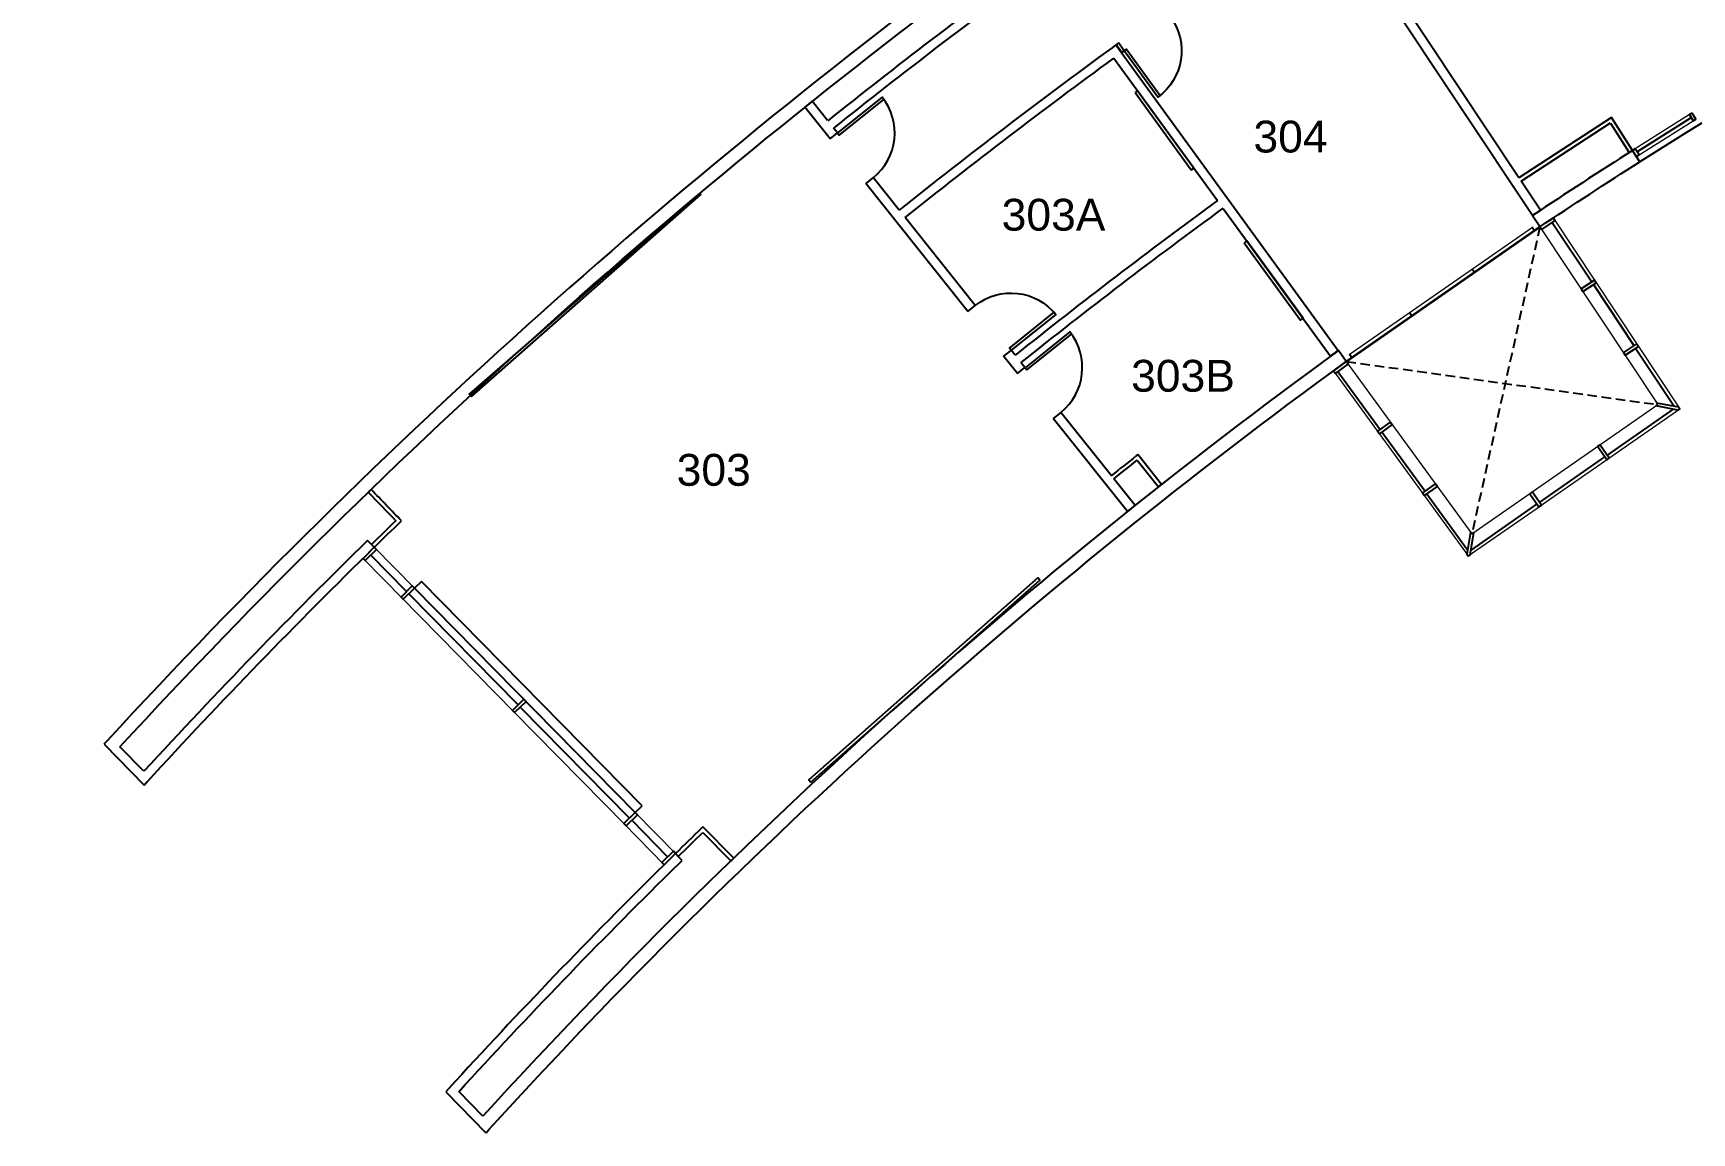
# Model space of a CAD drawing. Header units: inches. Extents: x 0 to 4788, y -1578 to 1209.
# Drawn here: x 237 to 1280, y -1578 to -887 of the extents above; entities that cross this region are included whole.
import ezdxf

# ---------------------------------------------------------------- set-up
doc = ezdxf.new("R2010")
doc.units = ezdxf.units.IN
doc.header["$LTSCALE"] = 48
doc.header["$MEASUREMENT"] = 0
doc.linetypes.add('HIDDEN2', pattern=[0.1875, 0.125, -0.0625])
for name, color, linetype, lineweight in [('A-Anno-Note', 231, 'Continuous', 25), ('A-ELEV-3', 3, 'Continuous', 25), ('A-FLOR', 4, 'Continuous', 35), ('A-FLOR-CASE', 3, 'Continuous', 25), ('A-FLOR-HRAL', 4, 'Continuous', 5), ('A-FLOR-STRS', 4, 'Continuous', 13)]:
    doc.layers.add(name, color=color, linetype=linetype, lineweight=lineweight)
for name, color, linetype in [('a-below', 1, 'Continuous'), ('A-DOOR', 4, 'Continuous'), ('A-GLAZ', 3, 'Continuous'), ('A-WALL', 5, 'Continuous'), ('A-WALL-JAMB', 6, 'Continuous')]:
    doc.layers.add(name, color=color, linetype=linetype)

# ---------------------------------------------------------------- blocks, each defined once
blk = doc.blocks.new('*U520')
at = {"linetype": 'ByBlock', "lineweight": -2}
for p, q in [((35.9, 3), (-0.2, 3)), ((8.7, -3), (30.2, -3))]:
    blk.add_line(p, q, dxfattribs=at)
at = {"lineweight": -2}
for p, q in [((35.9, 3), (-0.2, 3)), ((8.7, -3), (30.2, -3))]:
    blk.add_line(p, q, dxfattribs=at)
blk = doc.blocks.new('*U521')
at = {"linetype": 'ByBlock', "lineweight": -2}
for p, q in [((35.9, 3), (-0.2, 3)), ((6.2, -3), (27.7, -3))]:
    blk.add_line(p, q, dxfattribs=at)
at = {"lineweight": -2}
for p, q in [((35.9, 3), (-0.2, 3)), ((6.2, -3), (27.7, -3))]:
    blk.add_line(p, q, dxfattribs=at)
blk = doc.blocks.new('*U439')
at = {"linetype": 'ByBlock', "lineweight": -2}
for p, q in [((-6, 3), (231.5, 3)), ((231.5, -3), (231.5, 3)), ((0, -3), (110.7, -3)), ((116.7, -3), (231.5, -3))]:
    blk.add_line(p, q, dxfattribs=at)
at = {"lineweight": -2}
for p, q in [((-6, 3), (231.5, 3)), ((231.5, -3), (231.5, 3)), ((0, -3), (110.7, -3)), ((116.7, -3), (231.5, -3))]:
    blk.add_line(p, q, dxfattribs=at)
blk = doc.blocks.new('*U440')
at = {"linetype": 'ByBlock', "lineweight": -2, "extrusion": (0, 0, -1)}
blk.add_arc((0, 3720), 3720, 267.4917, 269.9538, dxfattribs=at)
at = {"lineweight": -2, "extrusion": (0, 0, -1)}
blk.add_arc((0, 3720), 3720, 267.4917, 269.9538, dxfattribs=at)
at = {"linetype": 'ByBlock', "lineweight": -2}
blk.add_arc((0, 3720), 3726, 270.0461, 272.5084, dxfattribs=at)
at = {"lineweight": -2}
blk.add_arc((0, 3720), 3726, 270.0461, 272.5084, dxfattribs=at)
blk = doc.blocks.new('*U464')
at = {"linetype": 'ByBlock', "lineweight": -2}
for p, q in [((22.8, -2.4), (22.8, 0.1)), ((-1.2, -2.5), (0, -2.5))]:
    blk.add_line(p, q, dxfattribs=at)
at = {"lineweight": -2}
for p, q in [((22.8, -2.4), (22.8, 0.1)), ((-1.2, -2.5), (0, -2.5))]:
    blk.add_line(p, q, dxfattribs=at)
at = {"linetype": 'ByBlock', "lineweight": -2, "extrusion": (0, 0, -1)}
blk.add_arc((0, 3588), 3588, 269.6367, 269.98, dxfattribs=at)
at = {"lineweight": -2, "extrusion": (0, 0, -1)}
blk.add_arc((0, 3588), 3588, 269.6367, 269.98, dxfattribs=at)
at = {"linetype": 'ByBlock', "lineweight": -2}
blk.add_arc((0, 3588), 3590.5, 270, 270.3633, dxfattribs=at)
at = {"lineweight": -2}
blk.add_arc((0, 3588), 3590.5, 270, 270.3633, dxfattribs=at)
blk = doc.blocks.new('*U465')
at = {"linetype": 'ByBlock', "lineweight": -2}
for p, q in [((0, 1.2), (0, -1.3)), ((25, 1.2), (0, 1.2)), ((0, -1.3), (27.5, -1.3))]:
    blk.add_line(p, q, dxfattribs=at)
at = {"lineweight": -2}
for p, q in [((0, 1.2), (0, -1.3)), ((25, 1.2), (0, 1.2)), ((0, -1.3), (27.5, -1.3))]:
    blk.add_line(p, q, dxfattribs=at)
blk = doc.blocks.new('*U466')
at = {"linetype": 'ByBlock', "lineweight": -2}
blk.add_line((-1.2, -2.5), (0, -2.5), dxfattribs=at)
at = {"lineweight": -2}
blk.add_line((-1.2, -2.5), (0, -2.5), dxfattribs=at)
at = {"linetype": 'ByBlock', "lineweight": -2, "extrusion": (0, 0, -1)}
blk.add_arc((0, 3564), 3564, 269.6776, 269.9799, dxfattribs=at)
at = {"lineweight": -2, "extrusion": (0, 0, -1)}
blk.add_arc((0, 3564), 3564, 269.6776, 269.9799, dxfattribs=at)
at = {"linetype": 'ByBlock', "lineweight": -2}
blk.add_arc((0, 3564), 3566.5, 270, 270.3224, dxfattribs=at)
at = {"lineweight": -2}
blk.add_arc((0, 3564), 3566.5, 270, 270.3224, dxfattribs=at)
blk = doc.blocks.new('*U467')
at = {"linetype": 'ByBlock', "lineweight": -2}
for p, q in [((0, 1.2), (0, -1.3)), ((21.4, 1.2), (0, 1.2)), ((0, -1.3), (23.9, -1.3))]:
    blk.add_line(p, q, dxfattribs=at)
at = {"lineweight": -2}
for p, q in [((0, 1.2), (0, -1.3)), ((21.4, 1.2), (0, 1.2)), ((0, -1.3), (23.9, -1.3))]:
    blk.add_line(p, q, dxfattribs=at)
blk = doc.blocks.new('*U468')
at = {"linetype": 'ByBlock', "lineweight": -2}
blk.add_line((0, 0), (0, -2.5), dxfattribs=at)
at = {"lineweight": -2}
blk.add_line((0, 0), (0, -2.5), dxfattribs=at)
at = {"linetype": 'ByBlock', "lineweight": -2, "extrusion": (0, 0, -1)}
blk.add_arc((0, 3870), 3870, 269.5929, 270, dxfattribs=at)
at = {"lineweight": -2, "extrusion": (0, 0, -1)}
blk.add_arc((0, 3870), 3870, 269.5929, 270, dxfattribs=at)
at = {"linetype": 'ByBlock', "lineweight": -2}
blk.add_arc((0, 3870), 3872.5, 270, 270.37, dxfattribs=at)
at = {"lineweight": -2}
blk.add_arc((0, 3870), 3872.5, 270, 270.37, dxfattribs=at)
blk = doc.blocks.new('*U50')
at = {"linetype": 'ByBlock', "lineweight": -2}
for p, q in [((0, 3), (0, -3)), ((0, 3), (261.5, 3)), ((261.5, -3), (261.5, 3)), ((297.5, 3), (297.5, -3)), ((303.5, 3), (297.5, 3)), ((327.5, 3), (309.5, 3)), ((0, -3), (22, -3)), ((24.5, -3), (261.5, -3)), ((297.5, -3), (327.5, -3))]:
    blk.add_line(p, q, dxfattribs=at)
at = {"lineweight": -2}
for p, q in [((0, 3), (0, -3)), ((0, 3), (261.5, 3)), ((261.5, -3), (261.5, 3)), ((297.5, 3), (297.5, -3)), ((303.5, 3), (297.5, 3)), ((327.5, 3), (309.5, 3)), ((0, -3), (22, -3)), ((24.5, -3), (261.5, -3)), ((297.5, -3), (327.5, -3))]:
    blk.add_line(p, q, dxfattribs=at)
blk = doc.blocks.new('*U51')
at = {"linetype": 'ByBlock', "lineweight": -2}
blk.add_line((200.3, -0.4), (203, -0.3), dxfattribs=at)
at = {"lineweight": -2}
blk.add_line((200.3, -0.4), (203, -0.3), dxfattribs=at)
at = {"linetype": 'ByBlock', "lineweight": -2, "extrusion": (0, 0, -1)}
blk.add_arc((0, 3588), 3588, 266.8527, 269.9202, dxfattribs=at)
at = {"lineweight": -2, "extrusion": (0, 0, -1)}
blk.add_arc((0, 3588), 3588, 266.8527, 269.9202, dxfattribs=at)
at = {"linetype": 'ByBlock', "lineweight": -2}
blk.add_arc((0, 3588), 3594, 270.0798, 273.1953, dxfattribs=at)
at = {"lineweight": -2}
blk.add_arc((0, 3588), 3594, 270.0798, 273.1953, dxfattribs=at)
blk = doc.blocks.new('*U76')
at = {"linetype": 'ByBlock', "lineweight": -2}
blk.add_line((0, 0), (-1.3, 0), dxfattribs=at)
at = {"lineweight": -2}
blk.add_line((0, 0), (-1.3, 0), dxfattribs=at)
at = {"linetype": 'ByBlock', "lineweight": -2, "extrusion": (0, 0, -1)}
blk.add_arc((0, 3870), 3870, 267.5447, 270, dxfattribs=at)
at = {"lineweight": -2, "extrusion": (0, 0, -1)}
blk.add_arc((0, 3870), 3870, 267.5447, 270, dxfattribs=at)
at = {"linetype": 'ByBlock', "lineweight": -2}
blk.add_arc((0, 3870), 3876, 270.0181, 272.4553, dxfattribs=at)
at = {"lineweight": -2}
blk.add_arc((0, 3870), 3876, 270.0181, 272.4553, dxfattribs=at)
blk = doc.blocks.new('*U77')
at = {"linetype": 'ByBlock', "lineweight": -2}
blk.add_line((-3, -6), (0, -6), dxfattribs=at)
at = {"lineweight": -2}
blk.add_line((-3, -6), (0, -6), dxfattribs=at)
at = {"linetype": 'ByBlock', "lineweight": -2, "extrusion": (0, 0, -1)}
blk.add_arc((0, 3798), 3798, 267.4639, 269.9547, dxfattribs=at)
at = {"lineweight": -2, "extrusion": (0, 0, -1)}
blk.add_arc((0, 3798), 3798, 267.4639, 269.9547, dxfattribs=at)
at = {"linetype": 'ByBlock', "lineweight": -2}
blk.add_arc((0, 3798), 3804, 270, 272.5361, dxfattribs=at)
at = {"lineweight": -2}
blk.add_arc((0, 3798), 3804, 270, 272.5361, dxfattribs=at)
blk = doc.blocks.new('*U78')
at = {"linetype": 'ByBlock', "lineweight": -2}
for p, q in [((0, 3), (0, -3)), ((0, -3), (0, 3)), ((0, 3), (0, 3)), ((158.6, 3), (158.6, -3)), ((158.7, 3), (158.6, 3)), ((158.7, -3), (158.7, 3)), ((0, -3), (0, -3)), ((158.6, -3), (158.7, -3))]:
    blk.add_line(p, q, dxfattribs=at)
at = {"lineweight": -2}
for p, q in [((0, 3), (0, -3)), ((0, -3), (0, 3)), ((0, 3), (0, 3)), ((158.6, 3), (158.6, -3)), ((158.7, 3), (158.6, 3)), ((158.7, -3), (158.7, 3)), ((0, -3), (0, -3)), ((158.6, -3), (158.7, -3))]:
    blk.add_line(p, q, dxfattribs=at)
blk = doc.blocks.new('*U79')
at = {"linetype": 'ByBlock', "lineweight": -2}
for p, q in [((0, 3), (0, -3)), ((0, 3), (74.8, 3)), ((74.8, -3), (74.8, 3)), ((110.8, 3), (110.8, -3)), ((110.8, 3), (124.8, 3)), ((124.8, -3), (124.8, 3)), ((160.8, 3), (160.8, -3)), ((160.8, 3), (263.6, 3)), ((263.6, -3), (263.6, 3)), ((299.6, 3), (299.6, -3)), ((299.6, 3), (325, 3)), ((325, -3), (325, 3)), ((0, -3), (21.3, -3)), ((23.8, -3), (74.8, -3)), ((110.8, -3), (114.8, -3)), ((120.8, -3), (124.8, -3)), ((160.8, -3), (231.5, -3)), ((237.5, -3), (263.6, -3)), ((299.6, -3), (303.5, -3)), ((309.5, -3), (325, -3))]:
    blk.add_line(p, q, dxfattribs=at)
at = {"lineweight": -2}
for p, q in [((0, 3), (0, -3)), ((0, 3), (74.8, 3)), ((74.8, -3), (74.8, 3)), ((110.8, 3), (110.8, -3)), ((110.8, 3), (124.8, 3)), ((124.8, -3), (124.8, 3)), ((160.8, 3), (160.8, -3)), ((160.8, 3), (263.6, 3)), ((263.6, -3), (263.6, 3)), ((299.6, 3), (299.6, -3)), ((299.6, 3), (325, 3)), ((325, -3), (325, 3)), ((0, -3), (21.3, -3)), ((23.8, -3), (74.8, -3)), ((110.8, -3), (114.8, -3)), ((120.8, -3), (124.8, -3)), ((160.8, -3), (231.5, -3)), ((237.5, -3), (263.6, -3)), ((299.6, -3), (303.5, -3)), ((309.5, -3), (325, -3))]:
    blk.add_line(p, q, dxfattribs=at)
blk = doc.blocks.new('*U91')
at = {"linetype": 'ByBlock', "lineweight": -2}
for p, q in [((72.5, 2.5), (3, 2.5)), ((3, 0), (70, 0))]:
    blk.add_line(p, q, dxfattribs=at)
at = {"lineweight": -2}
for p, q in [((72.5, 2.5), (3, 2.5)), ((3, 0), (70, 0))]:
    blk.add_line(p, q, dxfattribs=at)
blk = doc.blocks.new('*U92')
at = {"linetype": 'ByBlock', "lineweight": -2}
for p, q in [((22, 2.5), (-2.5, 2.5)), ((0, 0), (22, 0)), ((22, 0), (22, 2.5))]:
    blk.add_line(p, q, dxfattribs=at)
at = {"lineweight": -2}
for p, q in [((22, 2.5), (-2.5, 2.5)), ((0, 0), (22, 0)), ((22, 0), (22, 2.5))]:
    blk.add_line(p, q, dxfattribs=at)
blk = doc.blocks.new('*U181')
at = {"linetype": 'ByBlock', "lineweight": -2}
for p, q in [((760.9, 66.4), (763.4, 66.9)), ((0, 0), (0, -8.5))]:
    blk.add_line(p, q, dxfattribs=at)
at = {"lineweight": -2}
for p, q in [((760.9, 66.4), (763.4, 66.9)), ((0, 0), (0, -8.5))]:
    blk.add_line(p, q, dxfattribs=at)
at = {"linetype": 'ByBlock', "lineweight": -2, "extrusion": (0, 0, -1)}
blk.add_arc((0, 3891.5), 3891.5, 258.7935, 270, dxfattribs=at)
at = {"lineweight": -2, "extrusion": (0, 0, -1)}
blk.add_arc((0, 3891.5), 3891.5, 258.7935, 270, dxfattribs=at)
at = {"linetype": 'ByBlock', "lineweight": -2}
blk.add_arc((0, 3891.5), 3900, 270, 281.2507, dxfattribs=at)
at = {"lineweight": -2}
blk.add_arc((0, 3891.5), 3900, 270, 281.2507, dxfattribs=at)
blk = doc.blocks.new('*U196')
at = {"linetype": 'ByBlock', "lineweight": -2}
for p, q in [((722.4, 74.1), (719.5, 73.5)), ((0, 0), (0, -8.5))]:
    blk.add_line(p, q, dxfattribs=at)
at = {"lineweight": -2}
for p, q in [((722.4, 74.1), (719.5, 73.5)), ((0, 0), (0, -8.5))]:
    blk.add_line(p, q, dxfattribs=at)
at = {"linetype": 'ByBlock', "lineweight": -2, "extrusion": (0, 0, -1)}
blk.add_arc((0, 3558), 3558, 258.3331, 270, dxfattribs=at)
at = {"lineweight": -2, "extrusion": (0, 0, -1)}
blk.add_arc((0, 3558), 3558, 258.3331, 270, dxfattribs=at)
at = {"linetype": 'ByBlock', "lineweight": -2}
blk.add_arc((0, 3558), 3566.5, 270, 281.6112, dxfattribs=at)
at = {"lineweight": -2}
blk.add_arc((0, 3558), 3566.5, 270, 281.6112, dxfattribs=at)
blk = doc.blocks.new('*U200')
at = {"linetype": 'ByBlock', "lineweight": -2}
for p, q in [((208, 5.6), (205, 5.4)), ((0, 0), (0, -6))]:
    blk.add_line(p, q, dxfattribs=at)
at = {"lineweight": -2}
for p, q in [((208, 5.6), (205, 5.4)), ((0, 0), (0, -6))]:
    blk.add_line(p, q, dxfattribs=at)
at = {"linetype": 'ByBlock', "lineweight": -2, "extrusion": (0, 0, -1)}
blk.add_arc((0, 3864), 3864, 266.9594, 270, dxfattribs=at)
at = {"lineweight": -2, "extrusion": (0, 0, -1)}
blk.add_arc((0, 3864), 3864, 266.9594, 270, dxfattribs=at)
at = {"linetype": 'ByBlock', "lineweight": -2}
blk.add_arc((0, 3864), 3870, 270, 272.9916, dxfattribs=at)
at = {"lineweight": -2}
blk.add_arc((0, 3864), 3870, 270, 272.9916, dxfattribs=at)
blk = doc.blocks.new('*U201')
at = {"linetype": 'ByBlock', "lineweight": -2}
blk.add_line((23.8, -2.4), (23.8, 0.1), dxfattribs=at)
at = {"lineweight": -2}
blk.add_line((23.8, -2.4), (23.8, 0.1), dxfattribs=at)
at = {"linetype": 'ByBlock', "lineweight": -2, "extrusion": (0, 0, -1)}
blk.add_arc((0, 3864), 3864, 269.6472, 270, dxfattribs=at)
at = {"lineweight": -2, "extrusion": (0, 0, -1)}
blk.add_arc((0, 3864), 3864, 269.6472, 270, dxfattribs=at)
at = {"linetype": 'ByBlock', "lineweight": -2}
blk.add_arc((0, 3864), 3866.5, 270.0372, 270.3528, dxfattribs=at)
at = {"lineweight": -2}
blk.add_arc((0, 3864), 3866.5, 270.0372, 270.3528, dxfattribs=at)
blk = doc.blocks.new('*U202')
at = {"linetype": 'ByBlock', "lineweight": -2}
for p, q in [((0, 5), (0, -5)), ((0, 5), (0, 5)), ((6, -5), (6, 5)), ((6, 5), (6, 5)), ((0, -5), (6, -5))]:
    blk.add_line(p, q, dxfattribs=at)
at = {"lineweight": -2}
for p, q in [((0, 5), (0, -5)), ((0, 5), (0, 5)), ((6, -5), (6, 5)), ((6, 5), (6, 5)), ((0, -5), (6, -5))]:
    blk.add_line(p, q, dxfattribs=at)
blk = doc.blocks.new('*U215')
at = {"linetype": 'ByBlock', "lineweight": -2}
for p, q in [((0, 3), (0, -3)), ((197.8, 3), (0, 3)), ((197.8, -3), (197.8, 3)), ((0, -3), (197.8, -3))]:
    blk.add_line(p, q, dxfattribs=at)
at = {"lineweight": -2}
for p, q in [((0, 3), (0, -3)), ((197.8, 3), (0, 3)), ((197.8, -3), (197.8, 3)), ((0, -3), (197.8, -3))]:
    blk.add_line(p, q, dxfattribs=at)
blk = doc.blocks.new('*U216')
at = {"linetype": 'ByBlock', "lineweight": -2}
for p, q in [((0, 0), (0, -8.5)), ((75, -7.7), (74.8, 0.8))]:
    blk.add_line(p, q, dxfattribs=at)
at = {"lineweight": -2}
for p, q in [((0, 0), (0, -8.5)), ((75, -7.7), (74.8, 0.8))]:
    blk.add_line(p, q, dxfattribs=at)
at = {"linetype": 'ByBlock', "lineweight": -2, "extrusion": (0, 0, -1)}
blk.add_arc((0, 3558), 3558, 268.795, 270, dxfattribs=at)
at = {"lineweight": -2, "extrusion": (0, 0, -1)}
blk.add_arc((0, 3558), 3558, 268.795, 270, dxfattribs=at)
at = {"linetype": 'ByBlock', "lineweight": -2}
blk.add_arc((0, 3558), 3566.5, 270, 271.205, dxfattribs=at)
at = {"lineweight": -2}
blk.add_arc((0, 3558), 3566.5, 270, 271.205, dxfattribs=at)

msp = doc.modelspace()

# ---------------------------------------------------------------- linework, layer by layer
at = {"layer": 'a-below', "linetype": 'HIDDEN2'}
for points in [[(1184.7, -1009.1), (1141.9, -1202.1)], [(1063, -1093.7), (1258.9, -1120.8)]]:
    msp.add_lwpolyline(points, dxfattribs=at)
at = {"layer": 'A-DOOR', "linetype": 'ByBlock', "lineweight": -2}
for points in [[(919.8, -893.6), (918.2, -894.8), (921.7, -899.6), (923.4, -898.5)], [(923.4, -898.5), (924.8, -897.4), (945.9, -926.6), (944.5, -927.6)], [(743.1, -950.1), (744.2, -951.5), (772.3, -929), (771.2, -927.6)], [(852.2, -1086.7), (851.2, -1085.3), (879.3, -1062.8), (880.4, -1064.2)], [(861, -1097.6), (862.1, -1099), (890.2, -1076.5), (889.1, -1075.1)]]:
    msp.add_lwpolyline(points, close=True, dxfattribs=at)
at = {"layer": 'A-DOOR', "linetype": 'ByBlock', "lineweight": -2, "extrusion": (0, 0, -1)}
for centre, start, end in [((-923.4, -898.5), 143.9932, 233.9932), ((-852.2, -1086.7), 51.3659, 141.3659)]:
    msp.add_arc(centre, 36, start, end, dxfattribs=at)
at = {"layer": 'A-DOOR', "linetype": 'ByBlock', "lineweight": -2}
for centre in [(743.1, -950.1), (861, -1097.6)]:
    msp.add_arc(centre, 36, 308.6341, 38.6341, dxfattribs=at)
at = {"layer": 'A-ELEV-3'}
for p, q in [((1192.5, -1006.3), (1217.3, -1043.7)), ((1218.4, -1045.4), (1243.8, -1083.7)), ((1244.9, -1085.4), (1269.1, -1121.8))]:
    msp.add_line(p, q, dxfattribs=at)
at = {"layer": 'A-FLOR'}
msp.add_line((1062.9, -1093.8), (1184.8, -1009), dxfattribs=at)
at = {"layer": 'A-FLOR-CASE'}
for points in [[(930.2, -924.8), (965.5, -973.3), (967.1, -972.2), (931.8, -923.7)], [(512.9, -1115.7), (657.1, -988.8), (656.5, -988.2), (511.6, -1114.2)], [(998.8, -1019.1), (1034.1, -1067.7), (1035.8, -1066.5), (1000.5, -1018)], [(726.3, -1358), (870.4, -1231.2), (869.1, -1229.7), (725, -1356.5)]]:
    msp.add_lwpolyline(points, close=True, dxfattribs=at)
at = {"layer": 'A-FLOR-HRAL'}
msp.add_line((1064.8, -1089.3), (1180, -1009.3), dxfattribs=at)
at = {"layer": 'A-FLOR-STRS'}
for points in [[(1181.4, -1011.3), (1180, -1009.3), (1179.6, -1009.6), (1181, -1011.6)], [(1143.8, -1037.5), (1142.3, -1035.5), (1141.9, -1035.8), (1143.3, -1037.8)], [(1104.3, -1064.9), (1102.9, -1062.9), (1102.5, -1063.2), (1103.9, -1065.2)], [(1066.7, -1091.1), (1065.3, -1089.1), (1064.8, -1089.3), (1066.3, -1091.4)]]:
    msp.add_lwpolyline(points, close=True, dxfattribs=at)
at = {"layer": 'A-GLAZ', "linetype": 'Continuous', "lineweight": 18}
for p, q in [((1184.7, -1009.1), (1258.9, -1120.8)), ((1193, -1003.5), (1272.6, -1123.4)), ((1063, -1093.7), (1141.9, -1202.1)), ((1054.9, -1099.6), (1139.6, -1215.9)), ((1141.9, -1202.1), (1258.9, -1120.8)), ((1184, -1185.1), (1272.6, -1123.4)), ((1139.6, -1215.9), (1185.6, -1183.9))]:
    msp.add_line(p, q, dxfattribs=at)
at = {"layer": 'A-GLAZ', "linetype": 'Continuous', "lineweight": -3}
for p, q in [((1057.7, -1100), (1084.2, -1136.4)), ((1227.2, -1152.6), (1268.7, -1123.7)), ((1085.4, -1138), (1112.5, -1175.2)), ((1184.5, -1182.3), (1225.5, -1153.7)), ((1113.6, -1176.9), (1139.2, -1212)), ((1141.2, -1212.4), (1182.8, -1183.4))]:
    msp.add_line(p, q, dxfattribs=at)
at = {"layer": 'A-GLAZ', "linetype": 'ByBlock', "lineweight": 18}
for p, q in [((470.1, -1243.1), (444.8, -1217.4)), ((477.2, -1236.1), (451.9, -1210.4)), ((547.3, -1307.3), (475.8, -1234.6)), ((540.1, -1314.3), (468.7, -1241.7)), ((610.2, -1385.5), (538.7, -1312.9)), ((617.3, -1378.5), (545.9, -1305.9)), ((634.1, -1409.9), (608.8, -1384.1)), ((641.3, -1402.9), (615.9, -1377.1))]:
    msp.add_line(p, q, dxfattribs=at)
at = {"layer": 'A-GLAZ', "linetype": 'ByBlock', "lineweight": -2}
for p, q in [((472.2, -1238.2), (449.8, -1215.3)), ((542.3, -1309.4), (473.6, -1239.6)), ((612.3, -1380.6), (543.7, -1310.8)), ((636.3, -1404.9), (613.8, -1382))]:
    msp.add_line(p, q, dxfattribs=at)
at = {"layer": 'A-GLAZ', "linetype": 'ByBlock', "lineweight": 18}
for points in [[(1278.8, -938.6), (1244.6, -960)], [(1247, -963.8), (1281.1, -942.5)]]:
    msp.add_lwpolyline(points, dxfattribs=at)
at = {"layer": 'A-GLAZ', "linetype": 'ByBlock', "lineweight": -2}
msp.add_lwpolyline([(1280, -940.5), (1245.8, -961.9)], dxfattribs=at)
at = {"layer": 'A-GLAZ'}
msp.add_arc((3154.6, -3972), 3558, 87.0644, 122.412, dxfattribs=at)
at = {"layer": 'A-WALL-JAMB', "linetype": 'ByBlock', "lineweight": -2}
for points in [[(1280.5, -937.6), (1278.8, -938.6), (1281.1, -942.5), (1282.8, -941.4)], [(1244.6, -960), (1242.9, -961.1), (1245.3, -964.9), (1247, -963.8)], [(446.2, -1218.8), (444.8, -1217.4), (451.9, -1210.4), (453.3, -1211.8)], [(477.2, -1236.1), (475.8, -1234.6), (468.7, -1241.7), (470.1, -1243.1)], [(468.7, -1241.7), (470.1, -1243.1), (477.2, -1236.1), (475.8, -1234.6)], [(547.3, -1307.3), (545.9, -1305.9), (538.7, -1312.9), (540.1, -1314.3)], [(545.9, -1305.9), (547.3, -1307.3), (540.1, -1314.3), (538.7, -1312.9)], [(610.2, -1385.5), (608.8, -1384.1), (615.9, -1377.1), (617.3, -1378.5)], [(615.9, -1377.1), (617.3, -1378.5), (610.2, -1385.5), (608.8, -1384.1)], [(632.7, -1408.4), (634.1, -1409.9), (641.3, -1402.9), (639.9, -1401.4)]]:
    msp.add_lwpolyline(points, close=True, dxfattribs=at)
at = {"layer": 'A-WALL-JAMB', "linetype": 'Continuous', "lineweight": -3}
for points in [[(1185.8, -1010.7), (1184.7, -1009.1), (1193, -1003.5), (1194.1, -1005.2)], [(1210.6, -1048.1), (1211.7, -1049.8), (1220.1, -1044.3), (1219, -1042.6)], [(1237.2, -1088.1), (1238.3, -1089.8), (1246.6, -1084.3), (1245.5, -1082.6)], [(1064.2, -1095.3), (1063, -1093.7), (1054.9, -1099.6), (1056.1, -1101.2)], [(1090.7, -1131.8), (1091.9, -1133.4), (1083.8, -1139.2), (1082.6, -1137.6)], [(1221, -1147.2), (1222.6, -1146), (1228.3, -1154.2), (1226.7, -1155.4)], [(1119, -1170.6), (1120.1, -1172.2), (1112, -1178), (1110.8, -1176.4)], [(1179.9, -1175.7), (1178.3, -1176.8), (1184, -1185.1), (1185.6, -1183.9)]]:
    msp.add_lwpolyline(points, close=True, dxfattribs=at)
at = {"layer": 'A-WALL-JAMB'}
for points in [[(1258.9, -1120.8), (1258.1, -1119.7), (1271.8, -1122.3), (1272.6, -1123.4), (1271.4, -1124.2), (1257.7, -1121.6)], [(1141.9, -1202.1), (1141.1, -1201), (1138.8, -1214.8), (1139.6, -1215.9), (1140.8, -1215.1), (1143.1, -1201.3)]]:
    msp.add_lwpolyline(points, close=True, dxfattribs=at)

# ---------------------------------------------------------------- block references
at = {"layer": 'A-WALL'}
for name, p, rotation in [('*U50', (1182.5, -1000.3), 123.6169815271428), ('*U78', (920, -897.2), 36.00676270747915), ('*U181', (858.9, -829.8), 216.1513331087533), ('*U76', (872.5, -846.5), 216.1344229181072), ('*U77', (919.3, -901.4), 216.0527954873267), ('*U439', (919.3, -901.4), 306.0527874376515), ('*U79', (927.8, -1186), 128.6341071399597), ('*U91', (1170.3, -982), 33.00932116611359), ('*U92', (1229, -943.9), 302.4120337374627), ('*U216', (1247.5, -968.3), 212.4120337373722), ('*U440', (988, -995.7), 216.0768437228433), ('*U196', (1063, -1093.7), 216.0045672393972), ('*U466', (932.5, -1155), 218.3370228395602), ('*U467', (945.8, -1171.8), 128.3626624769523), ('*U468', (449.9, -1174.1), 313.849859530091), ('*U201', (469, -1193.8), 224.0290787125834), ('*U200', (451.9, -1210.4), 224.3819109491213), ('*U215', (618.1, -1375), 134.5297982605751), ('*U521', (309.3, -1357.7), 134.5298095844408), ('*U464', (659.3, -1388.8), 224.0067124531942), ('*U465', (676.9, -1406.6), 134.5297982605521), ('*U202', (641.9, -1410.7), 134.5297982605659), ('*U51', (641.9, -1410.7), 224.4499473372219), ('*U520', (524.1, -1576.1), 134.5298095843855)]:
    msp.add_blockref(name, p, dxfattribs=dict(at, rotation=rotation))

# ---------------------------------------------------------------- texts
at = {"layer": 'A-Anno-Note', "char_height": 20, "attachment_point": 1}
for s, insert in [('{\\fArial|b0|i0|c0|p34;304}', (1004.6, -942.4)), ('{\\fArial|b0|i0|c0|p34;303A}', (846.3, -991.5)), ('{\\fArial|b0|i0|c0|p34;303B}', (927.7, -1092.7)), ('{\\fArial|b0|i0|c0|p34;303}', (642, -1151.8))]:
    msp.add_mtext(s, dxfattribs=dict(at, insert=insert))

doc.saveas('drawing.dxf')
